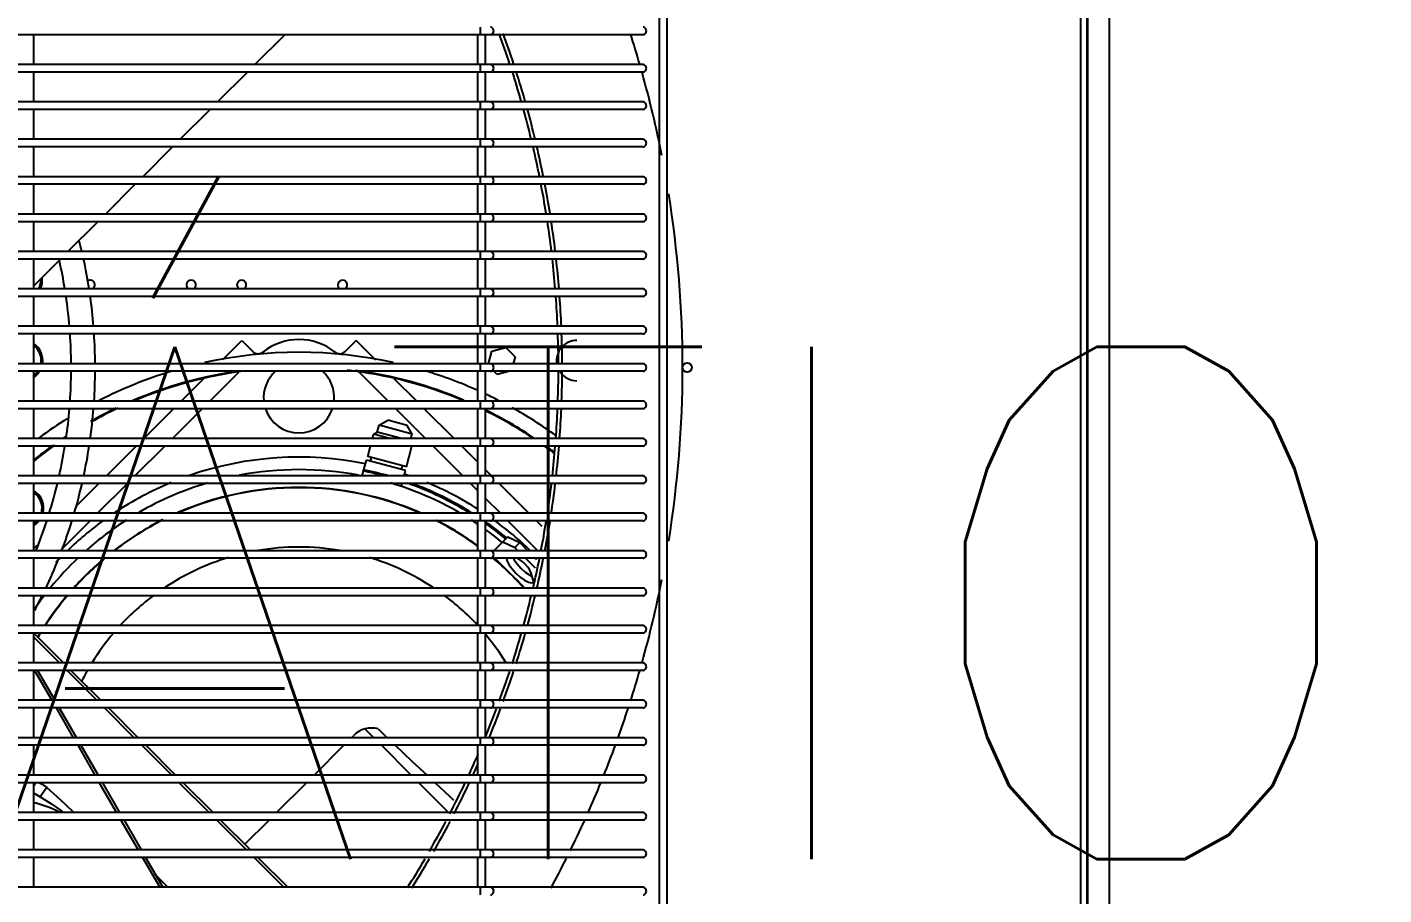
# Model space of a CAD drawing. Header units: metres. Extents: x -367 to 374, y -238 to 224.
# Drawn here: x 359.637 to 360.175, y 198.695 to 199.038 of the extents above; entities that cross this region are included whole.
import ezdxf
from ezdxf.enums import TextEntityAlignment as Align

# ---------------------------------------------------------------- set-up
doc = ezdxf.new("R2010")
doc.units = ezdxf.units.M
for name, color, linetype in [('ELE-ALIMENTADORES', 160, 'Continuous'), ('LA_BAU_BASES GERAIS_R00$0$ARQ-XREF-ATT', 8, 'Continuous'), ('LA_BAU_BASES GERAIS_R00$0$BASE', 253, 'Continuous'), ('LA_BAU_BASES GERAIS_R00$0$dutos', 31, 'Continuous')]:
    doc.layers.add(name, color=color, linetype=linetype)
doc.styles.add('LA_BAU_BASES GERAIS_R00$0$R60-125-RS', font='romans.shx', dxfattribs={"height": 0.19})
doc.styles.add('LA_BAU_BASES GERAIS_R00$0$R80-100-RS', font='romans.shx', dxfattribs={"height": 0.203})

# ---------------------------------------------------------------- blocks, each defined once
blk = doc.blocks.new('LA_BAU_BASES GERAIS_R00$0$A$C2E3D5B4E')
at = {"layer": 'LA_BAU_BASES GERAIS_R00$0$dutos', "color": 251}
for p, q in [((-6.695350000000076, 20.3490000000006), (-6.695350000000076, 21.4110000000006)), ((-6.692800000000034, 20.3515500000006), (-6.692800000000034, 21.4084500000006)), ((-6.684021825406603, 20.3515500000006), (-6.684021825406603, 21.4084500000006)), ((-6.862218694489911, 20.54945509769187), (-6.862218694489911, 21.35734371455515)), ((-6.859218694489869, 20.54945509769187), (-6.859218694489869, 21.35734371455515)), ((-6.692507106780795, 20.4591000000006), (-6.692507106780795, 21.13033000000096)), ((-6.868681703277502, 21.08546130551078), (-7.714615808807707, 21.08546130551078)), ((-7.110218694490641, 21.07364130551078), (-7.110218694490641, 21.08546130551078)), ((-7.022540524505075, 21.07364130551078), (-7.010720524505132, 21.08546130551078)), ((-6.934218694489914, 21.07364130551078), (-6.934218694489914, 21.08546130551078)), ((-6.93321869449062, 21.08546130551078), (-6.93321869449062, 21.08846130551078)), ((-6.931218694489871, 21.07364130551078), (-6.931218694489871, 21.08546130551078)), ((-6.868681703277502, 21.07364130551078), (-7.714615808807707, 21.07364130551078)), ((-6.93321869449062, 21.07064130551078), (-6.93321869449062, 21.07364130551078)), ((-6.868681703277502, 21.07064130551078), (-7.714615808807707, 21.07064130551078)), ((-7.110218694490641, 21.05882130551078), (-7.110218694490641, 21.07064130551078)), ((-7.037360524505175, 21.05882130551078), (-7.025540524505118, 21.07064130551078)), ((-6.934218694489914, 21.05882130551078), (-6.934218694489914, 21.07064130551078)), ((-6.931218694489871, 21.05882130551078), (-6.931218694489871, 21.07064130551078)), ((-6.868681703277502, 21.05882130551078), (-7.714615808807707, 21.05882130551078)), ((-6.93321869449062, 21.05582130551078), (-6.93321869449062, 21.05882130551078)), ((-6.868681703277502, 21.05582130551078), (-7.714615808807707, 21.05582130551078)), ((-7.110218694490641, 21.04400130551078), (-7.110218694490641, 21.05582130551078)), ((-7.052180524505161, 21.04400130551078), (-7.040360524505104, 21.05582130551078)), ((-6.934218694489914, 21.04400130551078), (-6.934218694489914, 21.05582130551078)), ((-6.931218694489871, 21.04400130551078), (-6.931218694489871, 21.05582130551078)), ((-6.868681703277502, 21.04400130551078), (-7.714615808807707, 21.04400130551078)), ((-6.868681703277502, 21.04100130551078), (-7.714615808807707, 21.04100130551078)), ((-7.110218694490641, 21.02918130551078), (-7.110218694490641, 21.04100130551078)), ((-7.067000524505147, 21.02918130551078), (-7.05518052450509, 21.04100130551078)), ((-6.934218694489914, 21.02918130551078), (-6.934218694489914, 21.04100130551078)), ((-6.93321869449062, 21.04100130551078), (-6.93321869449062, 21.04400130551078)), ((-6.931218694489871, 21.02918130551078), (-6.931218694489871, 21.04100130551078)), ((-6.868681703277502, 21.02918130551078), (-7.714615808807707, 21.02918130551078)), ((-6.868681703277502, 21.02618130551078), (-7.714615808807707, 21.02618130551078)), ((-7.110218694490641, 21.01436130551078), (-7.110218694490641, 21.02618130551078)), ((-7.081820524505133, 21.01436130551078), (-7.070000524505076, 21.02618130551078)), ((-6.934218694489914, 21.01436130551078), (-6.934218694489914, 21.02618130551078)), ((-6.93321869449062, 21.02618130551078), (-6.93321869449062, 21.02918130551078)), ((-6.931218694489871, 21.01436130551078), (-6.931218694489871, 21.02618130551078)), ((-6.868681703277502, 21.01436130551078), (-7.714615808807707, 21.01436130551078)), ((-6.93321869449062, 21.01136130551078), (-6.93321869449062, 21.01436130551078)), ((-6.868681703277502, 21.01136130551078), (-7.714615808807707, 21.01136130551078)), ((-7.110218694490641, 20.99954130551078), (-7.110218694490641, 21.01136130551078)), ((-7.096640524505119, 20.99954130551078), (-7.084820524505176, 21.01136130551078)), ((-6.934218694489914, 20.99954130551078), (-6.934218694489914, 21.01136130551078)), ((-6.931218694489871, 20.99954130551078), (-6.931218694489871, 21.01136130551078)), ((-6.868681703277502, 20.99954130551078), (-7.714615808807707, 20.99954130551078)), ((-6.93321869449062, 20.99654130551078), (-6.93321869449062, 20.99954130551078)), ((-6.868681703277502, 20.99654130551078), (-7.714615808807707, 20.99654130551078)), ((-7.110218694490641, 20.98472130551078), (-7.110218694490641, 20.99654130551078)), ((-7.110218694490641, 20.98596313552533), (-7.099640524505162, 20.99654130551078)), ((-6.934218694489914, 20.98472130551078), (-6.934218694489914, 20.99654130551078)), ((-6.931218694489871, 20.98472130551078), (-6.931218694489871, 20.99654130551078)), ((-6.868681703277502, 20.98472130551078), (-7.714615808807707, 20.98472130551078)), ((-6.93321869449062, 20.98172130551078), (-6.93321869449062, 20.98472130551078)), ((-6.868681703277502, 20.98172130551078), (-7.714615808807707, 20.98172130551078)), ((-7.110218694490641, 20.96990130551078), (-7.110218694490641, 20.98172130551078)), ((-6.934218694489914, 20.96990130551078), (-6.934218694489914, 20.98172130551078)), ((-6.931218694489871, 20.96990130551078), (-6.931218694489871, 20.98172130551078)), ((-6.868681703277502, 20.96990130551078), (-7.714615808807707, 20.96990130551078)), ((-6.868681703277502, 20.96690130551078), (-7.714615808807707, 20.96690130551078)), ((-7.110218694490641, 20.95508130551078), (-7.110218694490641, 20.96690130551078)), ((-6.934218694489914, 20.95508130551078), (-6.934218694489914, 20.96690130551078)), ((-6.93321869449062, 20.96690130551078), (-6.93321869449062, 20.96990130551078)), ((-6.931218694489871, 20.95508130551078), (-6.931218694489871, 20.96690130551078)), ((-7.035271475481522, 20.95675861980605), (-7.027741184629804, 20.96428891065769)), ((-7.027741184629804, 20.96428891065769), (-7.023375749999673, 20.95992347602751)), ((-6.986851785263639, 20.95992347602751), (-6.982486350633508, 20.96428891065769)), ((-6.974716568093186, 20.95651912811733), (-6.982486350633508, 20.96428891065769)), ((-6.928731171888785, 20.96003891688606), (-6.923154396529867, 20.96153320933914)), ((-6.923154396529867, 20.96153320933914), (-6.919455054028049, 20.95783386683733)), ((-6.868681703277502, 20.95508130551078), (-7.714615808807707, 20.95508130551078)), ((-6.987948039632442, 20.95843689115696), (-6.988581600580005, 20.9590704521046)), ((-6.93321869449062, 20.95208130551078), (-6.93321869449062, 20.95508130551078)), ((-6.930059559852793, 20.95508130551078), (-6.928731171888785, 20.96003891688606)), ((-6.919455054028049, 20.95783386683733), (-6.920193743378945, 20.95508130551078)), ((-6.868681703277502, 20.95208130551078), (-7.714615808807707, 20.95208130551078)), ((-7.110218694490641, 20.94026130551078), (-7.110218694490641, 20.95208130551078)), ((-7.040455081277173, 20.94026130551078), (-7.029007236366169, 20.95170915042169)), ((-6.969772453986252, 20.94026130551078), (-6.981464513180413, 20.95195336470496)), ((-6.934218694489914, 20.94026130551078), (-6.934218694489914, 20.95208130551078)), ((-6.931218694489871, 20.94026130551078), (-6.931218694489871, 20.95208130551078)), ((-6.926526121840084, 20.95076279902533), (-6.927844628325488, 20.95208130551078)), ((-6.921613001114906, 20.95208130551078), (-6.926526121840084, 20.95076279902533)), ((-7.051768789776816, 20.94026130551078), (-7.042839460054552, 20.94919063523297)), ((-6.95845874548661, 20.94026130551078), (-6.967334685096716, 20.94913724512097)), ((-6.868681703277502, 20.94026130551078), (-7.714615808807707, 20.94026130551078)), ((-6.93321869449062, 20.93726130551078), (-6.93321869449062, 20.94026130551078)), ((-6.868681703277502, 20.93726130551078), (-7.714615808807707, 20.93726130551078)), ((-7.110218694490641, 20.92544130551078), (-7.110218694490641, 20.93726130551078)), ((-7.066588789776802, 20.92544130551078), (-7.054768789776745, 20.93726130551078)), ((-7.055275081277159, 20.92544130551078), (-7.043455081277102, 20.93726130551078)), ((-6.954952453986266, 20.92544130551078), (-6.966772453986209, 20.93726130551078)), ((-6.943638745486624, 20.92544130551078), (-6.955458745486567, 20.93726130551078)), ((-6.934218694489914, 20.92544130551078), (-6.934218694489914, 20.93726130551078)), ((-6.931218694489871, 20.92544130551078), (-6.931218694489871, 20.93726130551078)), ((-6.974079123514571, 20.92800086774788), (-6.973354430189147, 20.9307054600606)), ((-6.973354430189147, 20.9307054600606), (-6.969925144548711, 20.93268535904897)), ((-6.960314431533448, 20.92721140295188), (-6.973354430189147, 20.9307054600606)), ((-6.962297898056363, 20.93064164451005), (-6.96992157701311, 20.93268440313005)), ((-6.960314431533448, 20.92721140295188), (-6.962294330520763, 20.93064068859223)), ((-6.868681703277502, 20.92544130551078), (-7.714615808807707, 20.92544130551078)), ((-6.975994346613447, 20.92544130551078), (-6.975533508049807, 20.92716117844532)), ((-6.975533508049807, 20.92716117844532), (-6.974079123514571, 20.92800086774788)), ((-6.969114854877489, 20.92544130551078), (-6.975533508049807, 20.92716117844532)), ((-6.964526707201912, 20.92544130551078), (-6.974079123514571, 20.92800086774788)), ((-6.960788727714203, 20.92544130551078), (-6.960314431533448, 20.92721140295188)), ((-6.93321869449062, 20.92244130551078), (-6.93321869449062, 20.92544130551078)), ((-6.868681703277502, 20.92244130551078), (-7.714615808807707, 20.92244130551078)), ((-7.110218694490641, 20.91062130551078), (-7.110218694490641, 20.92244130551078)), ((-7.081408789776788, 20.91062130551078), (-7.069588789776731, 20.92244130551078)), ((-7.070095081277145, 20.91062130551078), (-7.058275081277088, 20.92244130551078)), ((-6.97789199659826, 20.91835917935296), (-6.976798194190565, 20.92244130551078)), ((-6.962560565041827, 20.91425113464823), (-6.977889355662228, 20.91835847171624)), ((-6.976746817916364, 20.91649941537878), (-6.97635858934882, 20.91794830411914)), ((-6.962557924105909, 20.91425042701151), (-6.960363184826974, 20.92244130551078)), ((-6.940132453986166, 20.91062130551078), (-6.951952453986223, 20.92244130551078)), ((-6.934218694489914, 20.91602125451406), (-6.940638745486581, 20.92244130551078)), ((-6.934218694489914, 20.91062130551078), (-6.934218694489914, 20.92244130551078)), ((-6.931218694489871, 20.91062130551078), (-6.931218694489871, 20.92244130551078)), ((-6.980036431667713, 20.91059752017769), (-6.979521154195368, 20.91252056188205)), ((-6.979622655461185, 20.91306434852242), (-6.979721076743658, 20.91257413096751)), ((-6.979392006830949, 20.91300254640824), (-6.978340595529517, 20.91692646680351)), ((-6.9628884440408, 20.91278607529042), (-6.978337933798571, 20.91692575359551)), ((-6.964479559922893, 20.91321241350605), (-6.964091331355348, 20.91466130224642)), ((-6.963465639519995, 20.91062130551078), (-6.962885782309854, 20.91278536208242)), ((-6.928818745486637, 20.91062130551078), (-6.931218694489871, 20.91302125451406)), ((-6.868681703277502, 20.91062130551078), (-7.714615808807707, 20.91062130551078)), ((-6.868681703277502, 20.90762130551078), (-7.714615808807707, 20.90762130551078)), ((-7.110218694490641, 20.89580130551078), (-7.110218694490641, 20.90762130551078)), ((-7.09336380336515, 20.89866629192242), (-7.084408789776717, 20.90762130551078)), ((-7.084915081277131, 20.89580130551078), (-7.073095081277074, 20.90762130551078)), ((-6.964581618446914, 20.9064564154566), (-6.964269487097113, 20.90762130551078)), ((-6.934218694489914, 20.90470754601551), (-6.937132453986237, 20.90762130551078)), ((-6.934218694489914, 20.89580130551078), (-6.934218694489914, 20.90762130551078)), ((-6.93321869449062, 20.90762130551078), (-6.93321869449062, 20.91062130551078)), ((-6.931218694489871, 20.89580130551078), (-6.931218694489871, 20.90762130551078)), ((-6.913998745486538, 20.89580130551078), (-6.925818745486595, 20.90762130551078)), ((-6.92531245398618, 20.89580130551078), (-6.931218694489871, 20.90170754601551)), ((-6.868681703277502, 20.89580130551078), (-7.714615808807707, 20.89580130551078)), ((-6.93321869449062, 20.89280130551078), (-6.93321869449062, 20.89580130551078)), ((-6.868681703277502, 20.89280130551078), (-7.714615808807707, 20.89280130551078)), ((-7.110218694490641, 20.88098130551078), (-7.110218694490641, 20.89280130551078)), ((-7.099501905020361, 20.88121448176751), (-7.087915081277174, 20.89280130551078)), ((-6.934218694489914, 20.88098130551078), (-6.934218694489914, 20.89280130551078)), ((-6.931218694489871, 20.88098130551078), (-6.931218694489871, 20.89280130551078)), ((-6.91043375218544, 20.88092260371005), (-6.922312453986251, 20.89280130551078)), ((-6.908815553037471, 20.8906181130606), (-6.910998745486609, 20.89280130551078)), ((-6.922375570345821, 20.88651386861515), (-6.927908133449137, 20.88098130551078)), ((-6.922375570345821, 20.88651386861515), (-6.917630812626271, 20.8841875585217)), ((-6.868681703277502, 20.88098130551078), (-7.714615808807707, 20.88098130551078)), ((-7.110218694490641, 20.88181140079696), (-7.10886854653495, 20.8831615487526)), ((-6.93321869449062, 20.87798130551078), (-6.93321869449062, 20.88098130551078)), ((-6.924368959418985, 20.88452047954205), (-6.919624201699321, 20.8821941694486)), ((-6.917630812626271, 20.8841875585217), (-6.919624201699321, 20.8821941694486)), ((-6.919624201699321, 20.8821941694486), (-6.91841133776154, 20.88098130551078)), ((-6.917630812626271, 20.8841875585217), (-6.914424559615327, 20.88098130551078)), ((-6.868681703277502, 20.87798130551078), (-7.714615808807707, 20.87798130551078)), ((-7.110218694490641, 20.86616130551078), (-7.110218694490641, 20.87798130551078)), ((-6.934218694489914, 20.86616130551078), (-6.934218694489914, 20.87798130551078)), ((-6.931218694489871, 20.86616130551078), (-6.931218694489871, 20.87798130551078)), ((-6.927503575893525, 20.87798130551078), (-6.915683575893468, 20.86616130551078)), ((-6.920165795274215, 20.87798130551078), (-6.919932438111005, 20.87750705247878)), ((-6.915411337761498, 20.87798130551078), (-6.911566389727341, 20.8741363574766)), ((-6.911424559615284, 20.87798130551078), (-6.910996161053163, 20.8775529069486)), ((-6.913704716951656, 20.87127933131951), (-6.912704201591623, 20.87078795268605)), ((-6.91204065951456, 20.86856450819842), (-6.913105253084382, 20.87213182485115)), ((-6.868681703277502, 20.86616130551078), (-7.714615808807707, 20.86616130551078)), ((-6.93321869449062, 20.86316130551078), (-6.93321869449062, 20.86616130551078)), ((-6.912860727596353, 20.86826356415515), (-6.91204065951456, 20.86856450819842)), ((-6.868681703277502, 20.86316130551078), (-7.714615808807707, 20.86316130551078)), ((-7.110218694490641, 20.85134130551078), (-7.110218694490641, 20.86316130551078)), ((-6.934218694489914, 20.85134130551078), (-6.934218694489914, 20.86316130551078)), ((-6.931218694489871, 20.85134130551078), (-6.931218694489871, 20.86316130551078)), ((-6.868681703277502, 20.85134130551078), (-7.714615808807707, 20.85134130551078)), ((-6.868681703277502, 20.84834130551078), (-7.714615808807707, 20.84834130551078)), ((-7.110218694490641, 20.83652130551078), (-7.110218694490641, 20.84834130551078)), ((-7.110218694490641, 20.84828686825914), (-7.09845313174219, 20.83652130551078)), ((-6.934218694489914, 20.83652130551078), (-6.934218694489914, 20.84834130551078)), ((-6.93321869449062, 20.84834130551078), (-6.93321869449062, 20.85134130551078)), ((-6.931218694489871, 20.83652130551078), (-6.931218694489871, 20.84834130551078)), ((-7.110218694490641, 20.84673686825951), (-7.100003131741914, 20.83652130551078)), ((-6.868681703277502, 20.83652130551078), (-7.714615808807707, 20.83652130551078)), ((-6.868681703277502, 20.83352130551078), (-7.714615808807707, 20.83352130551078)), ((-7.110218694490641, 20.82170130551078), (-7.110218694490641, 20.83352130551078)), ((-7.109907684461177, 20.83352130551078), (-7.103083404280028, 20.82170130551078)), ((-7.108659956326619, 20.83352130551078), (-7.10183567614547, 20.82170130551078)), ((-7.097003131741872, 20.83352130551078), (-7.085183131741815, 20.82170130551078)), ((-7.095453131742261, 20.83352130551078), (-7.083633131742204, 20.82170130551078)), ((-6.934218694489914, 20.82170130551078), (-6.934218694489914, 20.83352130551078)), ((-6.93321869449062, 20.83352130551078), (-6.93321869449062, 20.83652130551078)), ((-6.931218694489871, 20.82170130551078), (-6.931218694489871, 20.83352130551078)), ((-6.868681703277502, 20.82170130551078), (-7.714615808807707, 20.82170130551078)), ((-6.93321869449062, 20.81870130551078), (-6.93321869449062, 20.82170130551078)), ((-6.868681703277502, 20.81870130551078), (-7.714615808807707, 20.81870130551078)), ((-7.110218694490641, 20.80688130551078), (-7.110218694490641, 20.81870130551078)), ((-7.101351353471728, 20.81870130551078), (-7.094527073290578, 20.80688130551078)), ((-7.100103625337169, 20.81870130551078), (-7.09327934515602, 20.80688130551078)), ((-7.082183131741886, 20.81870130551078), (-7.070363131741829, 20.80688130551078)), ((-7.080633131742275, 20.81870130551078), (-7.068813131742218, 20.80688130551078)), ((-6.934218694489914, 20.80688130551078), (-6.934218694489914, 20.81870130551078)), ((-6.931218694489871, 20.80688130551078), (-6.931218694489871, 20.81870130551078)), ((-6.975480357845186, 20.80688130551078), (-6.978958067428039, 20.8103590150926)), ((-6.973713610029449, 20.81034051644242), (-6.970122665912413, 20.80688130551078)), ((-6.868681703277502, 20.80688130551078), (-7.714615808807707, 20.80688130551078)), ((-6.984330463919719, 20.80688130551078), (-6.983440944788413, 20.80777082464206)), ((-6.93321869449062, 20.80388130551078), (-6.93321869449062, 20.80688130551078)), ((-6.868681703277502, 20.80388130551078), (-7.714615808807707, 20.80388130551078)), ((-7.110218694490641, 20.79206130551078), (-7.110218694490641, 20.80388130551078)), ((-7.092795022482278, 20.80388130551078), (-7.085970742301129, 20.79206130551078)), ((-7.09154729434772, 20.80388130551078), (-7.08472301416657, 20.79206130551078)), ((-7.067363131741899, 20.80388130551078), (-7.055543131741842, 20.79206130551078)), ((-7.065813131742175, 20.80388130551078), (-7.053993131742232, 20.79206130551078)), ((-6.999150463919705, 20.79206130551078), (-6.987330463919648, 20.80388130551078)), ((-6.960660357845086, 20.79206130551078), (-6.972480357845143, 20.80388130551078)), ((-6.934218694489914, 20.79206130551078), (-6.934218694489914, 20.80388130551078)), ((-6.931218694489871, 20.79206130551078), (-6.931218694489871, 20.80388130551078)), ((-6.868681703277502, 20.79206130551078), (-7.714615808807707, 20.79206130551078)), ((-6.868681703277502, 20.78906130551078), (-7.714615808807707, 20.78906130551078)), ((-7.110218694490641, 20.77724130551078), (-7.110218694490641, 20.78906130551078)), ((-7.109510254253109, 20.78906130551078), (-7.110218694490641, 20.78790152684788)), ((-7.084238691492715, 20.78906130551078), (-7.077414411311679, 20.77724130551078)), ((-7.08299096335827, 20.78906130551078), (-7.076166683177121, 20.77724130551078)), ((-7.052543131741913, 20.78906130551078), (-7.040723131741856, 20.77724130551078)), ((-7.050993131742189, 20.78906130551078), (-7.039173131742245, 20.77724130551078)), ((-7.013970463919691, 20.77724130551078), (-7.002150463919634, 20.78906130551078)), ((-6.946246005266971, 20.7776469529326), (-6.957660357845157, 20.78906130551078)), ((-6.934218694489914, 20.77724130551078), (-6.934218694489914, 20.78906130551078)), ((-6.93321869449062, 20.78906130551078), (-6.93321869449062, 20.79206130551078)), ((-6.931218694489871, 20.77724130551078), (-6.931218694489871, 20.78906130551078)), ((-7.105076365274954, 20.78714453904387), (-7.107660137837115, 20.78349675187479)), ((-6.868681703277502, 20.77724130551078), (-7.714615808807707, 20.77724130551078)), ((-6.868681703277502, 20.77424130551078), (-7.714615808807707, 20.77424130551078)), ((-7.110218694490641, 20.76242130551078), (-7.110218694490641, 20.77424130551078)), ((-7.075682360504402, 20.77424130551078), (-7.068858080322229, 20.76242130551078)), ((-7.074434632369844, 20.77424130551078), (-7.067610352187671, 20.76242130551078)), ((-7.037723131741814, 20.77424130551078), (-7.02590313174187, 20.76242130551078)), ((-7.036173131742203, 20.77424130551078), (-7.024353131742259, 20.76242130551078)), ((-7.026571797830911, 20.76463997159951), (-7.01697046391962, 20.77424130551078)), ((-6.934218694489914, 20.76242130551078), (-6.934218694489914, 20.77424130551078)), ((-6.93321869449062, 20.77424130551078), (-6.93321869449062, 20.77724130551078)), ((-6.931218694489871, 20.76242130551078), (-6.931218694489871, 20.77424130551078)), ((-6.868681703277502, 20.76242130551078), (-7.714615808807707, 20.76242130551078)), ((-6.93321869449062, 20.75942130551078), (-6.93321869449062, 20.76242130551078)), ((-6.868681703277502, 20.75942130551078), (-7.714615808807707, 20.75942130551078)), ((-7.110218694490641, 20.74760130551078), (-7.110218694490641, 20.75942130551078)), ((-7.067126029514952, 20.75942130551078), (-7.06030174933278, 20.74760130551078)), ((-7.065878301380394, 20.75942130551078), (-7.059054021198222, 20.74760130551078)), ((-7.022903131741828, 20.75942130551078), (-7.011083131741884, 20.74760130551078)), ((-7.021353131742217, 20.75942130551078), (-7.009533131742273, 20.74760130551078)), ((-6.934218694489914, 20.74760130551078), (-6.934218694489914, 20.75942130551078)), ((-6.931218694489871, 20.74760130551078), (-6.931218694489871, 20.75942130551078)), ((-7.061746306264013, 20.7522644800326), (-7.057083131742274, 20.74760130551078)), ((-6.868681703277502, 20.74760130551078), (-7.714615808807707, 20.74760130551078)), ((-6.93321869449062, 20.74460130551078), (-6.93321869449062, 20.74760130551078))]:
    blk.add_line(p, q, dxfattribs=at)
for points in [[(-6.927970976246911, 21.08696130551078), (-6.928221532498583, 21.08784298338933), (-6.928877497278222, 21.08838789028533), (-6.92928290580835, 21.08846130551078)], [(-6.92928290580835, 21.08546130551078), (-6.928877497278222, 21.08553472073623), (-6.928221532498583, 21.08607962763224), (-6.927970976246911, 21.08696130551078)], [(-6.867369773717087, 21.08696130551078), (-6.867620329967622, 21.08784298338933), (-6.868276294747261, 21.08838789028533), (-6.868681703277502, 21.08845600364678)], [(-6.868681703277502, 21.08546660737478), (-6.868276294747261, 21.08553472073623), (-6.867620329967622, 21.08607962763224), (-6.867369773717087, 21.08696130551078)], [(-6.927970976246911, 21.07214130551078), (-6.928221532498583, 21.07302298338933), (-6.928877497278222, 21.07356789028533), (-6.92928290580835, 21.07364130551078)], [(-6.867369773717087, 21.07214130551078), (-6.867620329967622, 21.07302298338933), (-6.868276294747261, 21.07356789028533), (-6.868681703277502, 21.07363600364678)], [(-6.92928290580835, 21.07064130551078), (-6.928877497278222, 21.07071472073623), (-6.928221532498583, 21.07125962763224), (-6.927970976246911, 21.07214130551078)], [(-6.868681703277502, 21.07064660737478), (-6.868276294747261, 21.07071472073623), (-6.867620329967622, 21.07125962763224), (-6.867369773717087, 21.07214130551078)], [(-6.927970976246911, 21.05732130551078), (-6.928221532498583, 21.05820298338933), (-6.928877497278222, 21.05874789028532), (-6.92928290580835, 21.05882130551078)], [(-6.92928290580835, 21.05582130551078), (-6.928877497278222, 21.05589472073624), (-6.928221532498583, 21.05643962763224), (-6.927970976246911, 21.05732130551078)], [(-6.867369773717087, 21.05732130551078), (-6.867620329967622, 21.05820298338933), (-6.868276294747261, 21.05874789028532), (-6.868681703277502, 21.05881600364678)], [(-6.868681703277502, 21.05582660737478), (-6.868276294747261, 21.05589472073624), (-6.867620329967622, 21.05643962763224), (-6.867369773717087, 21.05732130551078)], [(-6.927970976246911, 21.04250130551078), (-6.928221532498583, 21.04338298338933), (-6.928877497278222, 21.04392789028532), (-6.92928290580835, 21.04400130551078)], [(-6.92928290580835, 21.04100130551078), (-6.928877497278222, 21.04107472073624), (-6.928221532498583, 21.04161962763224), (-6.927970976246911, 21.04250130551078)], [(-6.867369773717087, 21.04250130551078), (-6.867620329967622, 21.04338298338933), (-6.868276294747261, 21.04392789028532), (-6.868681703277502, 21.04399600364678)], [(-6.868681703277502, 21.04100660737478), (-6.868276294747261, 21.04107472073624), (-6.867620329967622, 21.04161962763224), (-6.867369773717087, 21.04250130551078)], [(-6.927970976246911, 21.02768130551078), (-6.928221532498583, 21.02856298338933), (-6.928877497278222, 21.02910789028532), (-6.92928290580835, 21.02918130551078)], [(-6.92928290580835, 21.02618130551078), (-6.928877497278222, 21.02625472073624), (-6.928221532498583, 21.02679962763224), (-6.927970976246911, 21.02768130551078)], [(-6.867369773717087, 21.02768130551078), (-6.867620329967622, 21.02856298338933), (-6.868276294747261, 21.02910789028532), (-6.868681703277502, 21.02917600364678)], [(-6.868681703277502, 21.02618660737478), (-6.868276294747261, 21.02625472073624), (-6.867620329967622, 21.02679962763224), (-6.867369773717087, 21.02768130551078)], [(-6.927970976246911, 21.01286130551078), (-6.928221532498583, 21.01374298338933), (-6.928877497278222, 21.01428789028532), (-6.92928290580835, 21.01436130551078)], [(-6.867369773717087, 21.01286130551078), (-6.867620329967622, 21.01374298338933), (-6.868276294747261, 21.01428789028532), (-6.868681703277502, 21.01435600364678)], [(-6.92928290580835, 21.01136130551078), (-6.928877497278222, 21.01143472073624), (-6.928221532498583, 21.01197962763224), (-6.927970976246911, 21.01286130551078)], [(-6.868681703277502, 21.01136660737478), (-6.868276294747261, 21.01143472073624), (-6.867620329967622, 21.01197962763224), (-6.867369773717087, 21.01286130551078)], [(-6.927970976246911, 20.99804130551078), (-6.928221532498583, 20.99892298338933), (-6.928877497278222, 20.99946789028532), (-6.92928290580835, 20.99954130551078)], [(-6.92928290580835, 20.99654130551078), (-6.928877497278222, 20.99661472073624), (-6.928221532498583, 20.99715962763224), (-6.927970976246911, 20.99804130551078)], [(-6.867369773717087, 20.99804130551078), (-6.867620329967622, 20.99892298338933), (-6.868276294747261, 20.99946789028532), (-6.868681703277502, 20.99953600364678)], [(-6.868681703277502, 20.99654660737478), (-6.868276294747261, 20.99661472073624), (-6.867620329967622, 20.99715962763224), (-6.867369773717087, 20.99804130551078)], [(-6.927970976246911, 20.98322130551078), (-6.928221532498583, 20.98410298338933), (-6.928877497278222, 20.98464789028532), (-6.92928290580835, 20.98472130551078)], [(-6.92928290580835, 20.98172130551078), (-6.928877497278222, 20.98179472073624), (-6.928221532498583, 20.98233962763224), (-6.927970976246911, 20.98322130551078)], [(-6.867369773717087, 20.98322130551078), (-6.867620329967622, 20.98410298338933), (-6.868276294747261, 20.98464789028532), (-6.868681703277502, 20.98471600364678)], [(-6.868681703277502, 20.98172660737478), (-6.868276294747261, 20.98179472073624), (-6.867620329967622, 20.98233962763224), (-6.867369773717087, 20.98322130551078)], [(-6.927970976246911, 20.96840130551078), (-6.928221532498583, 20.96928298338933), (-6.928877497278222, 20.96982789028532), (-6.92928290580835, 20.96990130551078)], [(-6.92928290580835, 20.96690130551078), (-6.928877497278222, 20.96697472073624), (-6.928221532498583, 20.96751962763224), (-6.927970976246911, 20.96840130551078)], [(-6.867369773717087, 20.96840130551078), (-6.867620329967622, 20.96928298338933), (-6.868276294747261, 20.96982789028532), (-6.868681703277502, 20.96989600364678)], [(-6.868681703277502, 20.96690660737478), (-6.868276294747261, 20.96697472073624), (-6.867620329967622, 20.96751962763224), (-6.867369773717087, 20.96840130551078)], [(-6.927970976246911, 20.95358130551078), (-6.928221532498583, 20.95446298338933), (-6.928877497278222, 20.95500789028533), (-6.92928290580835, 20.95508130551078)], [(-6.867369773717087, 20.95358130551078), (-6.867620329967622, 20.95446298338933), (-6.868276294747261, 20.95500789028533), (-6.868681703277502, 20.95507600364678)], [(-6.92928290580835, 20.95208130551078), (-6.928877497278222, 20.95215472073624), (-6.928221532498583, 20.95269962763224), (-6.927970976246911, 20.95358130551078)], [(-6.868681703277502, 20.95208660737478), (-6.868276294747261, 20.95215472073624), (-6.867620329967622, 20.95269962763224), (-6.867369773717087, 20.95358130551078)], [(-6.927970976246911, 20.93876130551078), (-6.928221532498583, 20.93964298338933), (-6.928877497278222, 20.94018789028533), (-6.92928290580835, 20.94026130551078)], [(-6.867369773717087, 20.93876130551078), (-6.867620329967622, 20.93964298338933), (-6.868276294747261, 20.94018789028533), (-6.868681703277502, 20.94025600364678)], [(-6.92928290580835, 20.93726130551078), (-6.928877497278222, 20.93733472073624), (-6.928221532498583, 20.93787962763223), (-6.927970976246911, 20.93876130551078)], [(-6.868681703277502, 20.93726660737478), (-6.868276294747261, 20.93733472073624), (-6.867620329967622, 20.93787962763223), (-6.867369773717087, 20.93876130551078)], [(-6.927970976246911, 20.92394130551078), (-6.928221532498583, 20.92482298338933), (-6.928877497278222, 20.92536789028533), (-6.92928290580835, 20.92544130551078)], [(-6.92928290580835, 20.92244130551078), (-6.928877497278222, 20.92251472073624), (-6.928221532498583, 20.92305962763223), (-6.927970976246911, 20.92394130551078)], [(-6.867369773717087, 20.92394130551078), (-6.867620329967622, 20.92482298338933), (-6.868276294747261, 20.92536789028533), (-6.868681703277502, 20.92543600364678)], [(-6.868681703277502, 20.92244660737478), (-6.868276294747261, 20.92251472073624), (-6.867620329967622, 20.92305962763223), (-6.867369773717087, 20.92394130551078)], [(-6.927970976246911, 20.90912130551078), (-6.928221532498583, 20.91000298338933), (-6.928877497278222, 20.91054789028533), (-6.92928290580835, 20.91062130551078)], [(-6.92928290580835, 20.90762130551078), (-6.928877497278222, 20.90769472073624), (-6.928221532498583, 20.90823962763223), (-6.927970976246911, 20.90912130551078)], [(-6.867369773717087, 20.90912130551078), (-6.867620329967622, 20.91000298338933), (-6.868276294747261, 20.91054789028533), (-6.868681703277502, 20.91061600364678)], [(-6.868681703277502, 20.90762660737478), (-6.868276294747261, 20.90769472073624), (-6.867620329967622, 20.90823962763223), (-6.867369773717087, 20.90912130551078)], [(-6.927970976246911, 20.89430130551078), (-6.928221532498583, 20.89518298338933), (-6.928877497278222, 20.89572789028533), (-6.92928290580835, 20.89580130551078)], [(-6.867369773717087, 20.89430130551078), (-6.867620329967622, 20.89518298338933), (-6.868276294747261, 20.89572789028533), (-6.868681703277502, 20.89579600364679)], [(-6.92928290580835, 20.89280130551078), (-6.928877497278222, 20.89287472073624), (-6.928221532498583, 20.89341962763223), (-6.927970976246911, 20.89430130551078)], [(-6.868681703277502, 20.89280660737478), (-6.868276294747261, 20.89287472073624), (-6.867620329967622, 20.89341962763223), (-6.867369773717087, 20.89430130551078)], [(-6.927970976246911, 20.87948130551079), (-6.928221532498583, 20.88036298338933), (-6.928877497278222, 20.88090789028533), (-6.92928290580835, 20.88098130551078)], [(-6.867369773717087, 20.87948130551079), (-6.867620329967622, 20.88036298338933), (-6.868276294747261, 20.88090789028533), (-6.868681703277502, 20.88097600364679)], [(-6.92928290580835, 20.87798130551078), (-6.928877497278222, 20.87805472073624), (-6.928221532498583, 20.87859962763223), (-6.927970976246911, 20.87948130551079)], [(-6.922875475410251, 20.87798130551078), (-6.922700566781145, 20.87709212369187), (-6.921928586328818, 20.87551758716787), (-6.920707830745869, 20.87378155886787), (-6.919157796093486, 20.87205397333697), (-6.917430210562543, 20.8705039386846), (-6.915694182262541, 20.86928318310169), (-6.914119645738538, 20.86851120264932), (-6.912860727596353, 20.86826356415515)], [(-6.919932438111005, 20.87750705247878), (-6.918714441672819, 20.87577494794096), (-6.917164407020437, 20.87404736241005), (-6.915436821489493, 20.87249732775769), (-6.913704716951656, 20.87127933131951)], [(-6.913105253084382, 20.87213182485115), (-6.913594037556777, 20.87322126924824), (-6.914433529692815, 20.87445021924714), (-6.915530124654197, 20.87568164477624), (-6.91676155018331, 20.87677823973769), (-6.917990500182214, 20.87761773187369), (-6.918800864021136, 20.87798130551078)], [(-6.868681703277502, 20.87798660737478), (-6.868276294747261, 20.87805472073624), (-6.867620329967622, 20.87859962763223), (-6.867369773717087, 20.87948130551079)], [(-6.927970976246911, 20.86466130551079), (-6.928221532498583, 20.86554298338933), (-6.928877497278222, 20.86608789028533), (-6.92928290580835, 20.86616130551078)], [(-6.92928290580835, 20.86316130551078), (-6.928877497278222, 20.86323472073624), (-6.928221532498583, 20.86377962763223), (-6.927970976246911, 20.86466130551079)], [(-6.867369773717087, 20.86466130551079), (-6.867620329967622, 20.86554298338933), (-6.868276294747261, 20.86608789028533), (-6.868681703277502, 20.86615600364679)], [(-6.868681703277502, 20.86316660737479), (-6.868276294747261, 20.86323472073624), (-6.867620329967622, 20.86377962763223), (-6.867369773717087, 20.86466130551079)], [(-6.927970976246911, 20.84984130551079), (-6.928221532498583, 20.85072298338932), (-6.928877497278222, 20.85126789028533), (-6.92928290580835, 20.85134130551078)], [(-6.92928290580835, 20.84834130551078), (-6.928877497278222, 20.84841472073624), (-6.928221532498583, 20.84895962763223), (-6.927970976246911, 20.84984130551079)], [(-6.867369773717087, 20.84984130551079), (-6.867620329967622, 20.85072298338932), (-6.868276294747261, 20.85126789028533), (-6.868681703277502, 20.85133600364679)], [(-6.868681703277502, 20.84834660737479), (-6.868276294747261, 20.84841472073624), (-6.867620329967622, 20.84895962763223), (-6.867369773717087, 20.84984130551079)], [(-6.927970976246911, 20.83502130551079), (-6.928221532498583, 20.83590298338932), (-6.928877497278222, 20.83644789028533), (-6.92928290580835, 20.83652130551078)], [(-6.92928290580835, 20.83352130551078), (-6.928877497278222, 20.83359472073624), (-6.928221532498583, 20.83413962763223), (-6.927970976246911, 20.83502130551079)], [(-6.867369773717087, 20.83502130551079), (-6.867620329967622, 20.83590298338932), (-6.868276294747261, 20.83644789028533), (-6.868681703277502, 20.83651600364679)], [(-6.868681703277502, 20.83352660737479), (-6.868276294747261, 20.83359472073624), (-6.867620329967622, 20.83413962763223), (-6.867369773717087, 20.83502130551079)], [(-6.927970976246911, 20.82020130551079), (-6.928221532498583, 20.82108298338932), (-6.928877497278222, 20.82162789028533), (-6.92928290580835, 20.82170130551078)], [(-6.867369773717087, 20.82020130551079), (-6.867620329967622, 20.82108298338932), (-6.868276294747261, 20.82162789028533), (-6.868681703277502, 20.82169600364679)], [(-6.92928290580835, 20.81870130551078), (-6.928877497278222, 20.81877472073624), (-6.928221532498583, 20.81931962763223), (-6.927970976246911, 20.82020130551079)], [(-6.868681703277502, 20.81870660737479), (-6.868276294747261, 20.81877472073624), (-6.867620329967622, 20.81931962763223), (-6.867369773717087, 20.82020130551079)], [(-6.927970976246911, 20.80538130551079), (-6.928221532498583, 20.80626298338932), (-6.928877497278222, 20.80680789028533), (-6.92928290580835, 20.80688130551078)], [(-6.92928290580835, 20.80388130551078), (-6.928877497278222, 20.80395472073624), (-6.928221532498583, 20.80449962763224), (-6.927970976246911, 20.80538130551079)], [(-6.867369773717087, 20.80538130551079), (-6.867620329967622, 20.80626298338932), (-6.868276294747261, 20.80680789028533), (-6.868681703277502, 20.80687600364679)], [(-6.868681703277502, 20.80388660737479), (-6.868276294747261, 20.80395472073624), (-6.867620329967622, 20.80449962763224), (-6.867369773717087, 20.80538130551079)], [(-6.967006647768812, 20.80388130551078), (-6.960353007601839, 20.79762822968569), (-6.954375627881177, 20.79206130551078)], [(-7.107944373748069, 20.78906130551078), (-7.107135823570616, 20.78854921129587), (-7.105076365276091, 20.78714453904497)], [(-6.951173783528361, 20.78906130551078), (-6.945419615914602, 20.78365195565733), (-6.943831963351272, 20.78210778015878)], [(-6.927970976246911, 20.79056130551078), (-6.928221532498583, 20.79144298338932), (-6.928877497278222, 20.79198789028533), (-6.92928290580835, 20.79206130551078)], [(-6.92928290580835, 20.78906130551078), (-6.928877497278222, 20.78913472073624), (-6.928221532498583, 20.78967962763224), (-6.927970976246911, 20.79056130551078)], [(-6.867369773717087, 20.79056130551078), (-6.867620329967622, 20.79144298338932), (-6.868276294747261, 20.79198789028533), (-6.868681703277502, 20.79205600364678)], [(-6.868681703277502, 20.78906660737479), (-6.868276294747261, 20.78913472073624), (-6.867620329967622, 20.78967962763224), (-6.867369773717087, 20.79056130551078)], [(-7.110218694490641, 20.78489961438278), (-7.109704999660039, 20.78463502579805), (-7.107660139165887, 20.78349674999951)], [(-7.107660137837115, 20.78349675187479), (-7.103378566880451, 20.78083098033551), (-7.099641421795354, 20.77815042499587), (-7.098522652320753, 20.77724130551078)], [(-7.105076365276091, 20.78714453904497), (-7.101105386681184, 20.78364863557587), (-7.097605594127685, 20.7803826422886), (-7.094511564398999, 20.77734855165551)], [(-7.09963839653858, 20.77724130551078), (-7.101110831086544, 20.7779549286006), (-7.103687684050556, 20.77903607923042), (-7.106417208088033, 20.7800156457606), (-7.109302629053104, 20.78088843849333), (-7.110218694490641, 20.78111717130606)], [(-6.927970976246911, 20.77574130551078), (-6.928221532498583, 20.77662298338932), (-6.928877497278222, 20.77716789028533), (-6.92928290580835, 20.77724130551078)], [(-6.92928290580835, 20.77424130551078), (-6.928877497278222, 20.77431472073624), (-6.928221532498583, 20.77485962763224), (-6.927970976246911, 20.77574130551078)], [(-6.867369773717087, 20.77574130551078), (-6.867620329967622, 20.77662298338932), (-6.868276294747261, 20.77716789028533), (-6.868681703277502, 20.77723600364678)], [(-6.868681703277502, 20.77424660737478), (-6.868276294747261, 20.77431472073624), (-6.867620329967622, 20.77485962763224), (-6.867369773717087, 20.77574130551078)], [(-6.927970976246911, 20.76092130551078), (-6.928221532498583, 20.76180298338932), (-6.928877497278222, 20.76234789028533), (-6.92928290580835, 20.76242130551078)], [(-6.867369773717087, 20.76092130551078), (-6.867620329967622, 20.76180298338932), (-6.868276294747261, 20.76234789028533), (-6.868681703277502, 20.76241600364678)], [(-6.92928290580835, 20.75942130551078), (-6.928877497278222, 20.75949472073624), (-6.928221532498583, 20.76003962763224), (-6.927970976246911, 20.76092130551078)], [(-6.868681703277502, 20.75942660737478), (-6.868276294747261, 20.75949472073624), (-6.867620329967622, 20.76003962763224), (-6.867369773717087, 20.76092130551078)], [(-6.927970976246911, 20.74610130551078), (-6.928221532498583, 20.74698298338933), (-6.928877497278222, 20.74752789028533), (-6.92928290580835, 20.74760130551078)], [(-6.92928290580835, 20.74460130551078), (-6.928877497278222, 20.74467472073623), (-6.928221532498583, 20.74521962763224), (-6.927970976246911, 20.74610130551078)], [(-6.867369773717087, 20.74610130551078), (-6.867620329967622, 20.74698298338933), (-6.868276294747261, 20.74752789028533), (-6.868681703277502, 20.74759600364678)], [(-6.868681703277502, 20.74460660737478), (-6.868276294747261, 20.74467472073623), (-6.867620329967622, 20.74521962763224), (-6.867369773717087, 20.74610130551078)]]:
    blk.add_lwpolyline(points, dxfattribs=at)
blk.add_circle((-6.851300000000379, 20.9535810000006), 0.001849999999636363, dxfattribs=at)
for centre, radius, start, end in [((-7.287299999999732, 20.9535810000006), 0.3850000000003635, 18.23457355314033, 20.09627496914633), ((-7.287299999999732, 20.9535810000006), 0.3864947102519999, 18.16144488738945, 20.01593878224404), ((-7.287299999999732, 20.9535810000006), 0.4341807889319999, 16.06974373393887, 17.71862154948815), ((-7.287299999999732, 20.9535810000006), 0.3850000000003635, 15.90042995003532, 17.7620811621628), ((-7.287299999999732, 20.9535810000006), 0.3864947102519999, 15.83632452483067, 17.69078013980244), ((-7.287299999999732, 20.9535810000006), 0.4341807889319999, 11.14769138566025, 15.6172380332595), ((-7.287299999999732, 20.9535810000006), 0.3850000000003635, 13.59254110188512, 15.42790260985105), ((-7.287299999999732, 20.9535810000006), 0.3864947102519999, 13.53972582836654, 15.36562234943825), ((-7.287299999999732, 20.9535810000006), 0.3850000000003635, 11.35427839486891, 13.13943824486378), ((-7.287299999999732, 20.9535810000006), 0.3864947102519999, 11.31012217985374, 13.08837645647027), ((-7.287299999999732, 20.9535810000006), 0.3850000000003635, 9.115997259328063, 10.90119638699512), ((-7.287299999999732, 20.9535810000006), 0.3864947102519999, 9.080494284217055, 10.85879219536514), ((-7.287299999999732, 20.9535810000006), 0.4341807889319999, 0.04426166621262406, 9.11875184213921), ((-7.287299999999732, 20.9535810000006), 0.3850000000003635, 6.877393199784525, 8.662874463800332), ((-7.287299999999732, 20.9535810000006), 0.3864947102519999, 6.85054116541764, 8.629122762244114), ((-7.290611607959704, 20.95347171897988), 0.2047499999999999, 13.0288772593305, 14.23478238503421), ((-7.290611607959704, 20.95347171897988), 0.1952500000003635, 9.224769564813643, 12.53056244829677), ((-7.290611607959704, 20.95347171897988), 0.2047499999999999, 8.789865735494613, 12.17077776069566), ((-7.287299999999732, 20.9535810000006), 0.3850000000003635, 4.639641743979154, 6.424167976367597), ((-7.287299999999732, 20.9535810000006), 0.3864947102519999, 4.621706511954401, 6.399067179671036), ((-7.114840264940426, 20.98804856544824), 0.007399999975636362, 333.2221932545214, 5.025516388053455), ((-7.114840264940426, 20.98804856544824), 0.00799999999963636, 335.4110466277089, 8.622625966106398), ((-7.087840264940382, 20.9863485654486), 0.001849999999636363, 297.6427374273518, 133.273927021096), ((-7.047840264940078, 20.9863485654486), 0.001849999999636363, 297.6427374273518, 242.3572625726482), ((-7.027840264940437, 20.9863485654486), 0.001849999999636363, 297.6427374273518, 242.3572625726482), ((-6.987840264940019, 20.9863485654486), 0.001849999999636363, 297.6427374273518, 242.3572625726482), ((-7.114840264940426, 20.98804856544824), 0.00799999999963636, 305.3842004061805, 307.5461499097059), ((-7.290611607959704, 20.95347171897988), 0.1952500000003635, 4.836258549600383, 8.324918746481755), ((-7.290611607959704, 20.95347171897988), 0.2047499999999999, 4.611865600896377, 7.931766237371168), ((-7.287299999999732, 20.9535810000006), 0.3850000000003635, 2.431977080045948, 4.192837096411688), ((-7.287299999999732, 20.9535810000006), 0.3864947102519999, 2.422572909083272, 4.176627747462925), ((-7.290611607959704, 20.95347171897988), 0.1952500000003635, 0.4738023446050118, 3.95317024889312), ((-7.290611607959704, 20.95347171897988), 0.2047499999999999, 0.4518188414331217, 3.769750872320019), ((-7.287299999999732, 20.9535810000006), 0.3850000000003635, 0.2235821014670057, 1.984971059729888), ((-7.287299999999732, 20.9535810000006), 0.3864947102519999, 0.2227174321631369, 1.977295099537553), ((-7.114647787484387, 20.95634048739333), 0.00799999999963636, 350.9331445786755, 56.3372814759862), ((-7.114647787484387, 20.95634048739333), 0.007399999975636362, 350.1868277168863, 53.12530017631217), ((-7.005113767631656, 20.94166149365951), 0.02299999999963636, 51.59478320255413, 128.4052167974458), ((-6.895031829385857, 20.95633957438314), 0.00799999999963636, 90, 189.0601288096959), ((-7.005113767631656, 20.78609800179878), 0.1735000000003636, 77.5261182150852, 102.465112590431), ((-7.021254429656437, 20.96204479637078), 0.002999999999999999, 224.9999999999996, 308.3741904332733), ((-6.988973105608011, 20.96204479637078), 0.002999999999999999, 231.6258095671023, 315.0000000005058), ((-7.114647787484387, 20.95634048739333), 0.00799999999963636, 303.6626185789636, 327.8091519158636), ((-7.114647787484387, 20.95634048739333), 0.007399999975636362, 306.8747051822475, 324.7742297802549), ((-7.290611607959704, 20.95347171897988), 0.1952500000003635, 356.1113461397171, 359.5907140440312), ((-7.290611607959704, 20.95347171897988), 0.2047499999999999, 356.2917720820131, 359.6097041128494), ((-7.005113767631656, 20.78609800179878), 0.1735000000003636, 106.8317578419426, 117.1282889525758), ((-7.005113767631656, 20.78609800179878), 0.1678000000003635, 98.0808257260193, 113.0877474272304), ((-7.005113767631656, 20.78609800179878), 0.1675000000003636, 97.57409787022455, 112.8120714350983), ((-7.005113767631656, 20.94166149365951), 0.01399999999963636, 131.3682808012267, 185.7616387852543), ((-7.005113767631656, 20.94166149365951), 0.01399999999963636, 354.2034074838642, 48.62676445388473), ((-7.005113767631656, 20.78609800179878), 0.1675000000003636, 67.3502773983412, 83.43447997127815), ((-7.005113767631656, 20.78609800179878), 0.1678000000003635, 67.1012369071024, 82.35083167358339), ((-7.005113767631656, 20.78609800179878), 0.1735000000003636, 65.87772439614432, 73.27518760764461), ((-7.287299999999732, 20.9535810000006), 0.3850000000003635, 358.0151199860107, 359.7765089552105), ((-6.895031829385857, 20.95633957438314), 0.00799999999963636, 212.1834826675495, 270), ((-7.287299999999732, 20.9535810000006), 0.3864947102519999, 358.0227955941759, 359.7773732724425), ((-7.287299999999732, 20.9535810000006), 0.4341807889319999, 350.881248082063, 359.9557383337873), ((-7.005113767631656, 20.78609800179878), 0.1735000000003636, 62.95922321439205, 64.75340465803902), ((-7.290611607959704, 20.95347171897988), 0.1952500000003635, 351.7408222728374, 355.22825783897), ((-7.290611607959704, 20.95347171897988), 0.2047499999999999, 352.1309245277877, 355.4496573534112), ((-7.005113767631656, 20.78609800179878), 0.1675000000003636, 115.3631969596205, 119.4920689126436), ((-7.005113767631656, 20.78609800179878), 0.1678000000003635, 115.5571740033761, 119.4253024885078), ((-7.005113767631656, 20.94166149365951), 0.01399999999963636, 198.4039731568124, 341.4974473925562), ((-7.005113767631656, 20.78609800179878), 0.1675000000003636, 56.4262104855534, 63.80964829124167), ((-7.005113767631656, 20.78609800179878), 0.1678000000003635, 56.25960497214756, 63.85840681335104), ((-7.005113767631656, 20.78609800179878), 0.1735000000003636, 54.09034216173005, 60.85576893548007), ((-7.287299999999732, 20.9535810000006), 0.3850000000003635, 355.8072539114663, 357.5681139603019), ((-7.287299999999732, 20.9535810000006), 0.3864947102519999, 355.8234629087492, 357.5775177792707), ((-7.005113767631656, 20.78609800179878), 0.1735000000003636, 121.9449928952243, 126.3969350610411), ((-7.005113767631656, 20.78609800179878), 0.1678000000003635, 125.4630087111566, 128.8817259058331), ((-7.005113767631656, 20.78609800179878), 0.1675000000003636, 125.3239308409267, 128.9622506025093), ((-7.005113767631656, 20.78609800179878), 0.1678000000003635, 123.3710726697143, 123.7561080202269), ((-7.005113767631656, 20.78609800179878), 0.1675000000003636, 123.4809461760414, 123.6143223960542), ((-7.290611607959704, 20.95347171897988), 0.1952500000003635, 347.2955592286241, 350.8409714544211), ((-7.290611607959704, 20.95347171897988), 0.2047499999999999, 347.8919130035025, 351.2728250291859), ((-7.005113767631656, 20.78609800179878), 0.1319999246105454, 78.46150170598287, 109.1584677955169), ((-7.005113767631656, 20.78609800179878), 0.1675000000003636, 52.79343375972231, 54.53334174490621), ((-7.005113767631656, 20.78609800179878), 0.1678000000003635, 52.84830243649569, 54.40169136709631), ((-7.287299999999732, 20.9535810000006), 0.3850000000003635, 353.5759243365212, 355.3604492525275), ((-7.287299999999732, 20.9535810000006), 0.3864947102519999, 353.6010247768656, 355.3783841335019), ((-7.005113767631656, 20.78609800179878), 0.1270000000003636, 79.23353118121943, 100.7664688187806), ((-7.005113767631656, 20.78609800179878), 0.1289999999999999, 74.99348815128444, 78.64761874308013), ((-7.005113767631656, 20.78609800179878), 0.1294999999996363, 74.09511361918433, 78.64761874308013), ((-7.290611607959704, 20.95347171897988), 0.1952500000003635, 342.7917733366969, 346.3957084096069), ((-7.290611607959704, 20.95347171897988), 0.2047499999999999, 343.625744115825, 347.0338135048318), ((-7.005113767631656, 20.78609800179878), 0.1319999246105454, 112.5600980193469, 123.578314235401), ((-7.005113767631656, 20.78609800179878), 0.1270000000003636, 106.5701225943111, 119.9858550117529), ((-7.005113767631656, 20.78609800179878), 0.1270000000003636, 60.01414498824703, 73.42987740568881), ((-7.005113767631656, 20.78609800179878), 0.1319999246105454, 70.86285195819801, 71.52330625133781), ((-7.005113767631656, 20.78609800179878), 0.1289999999999999, 58.3182663902706, 70.5141468326673), ((-7.005113767631656, 20.78609800179878), 0.1294999999996363, 57.97113995623157, 69.85763647290965), ((-7.005113767631656, 20.78609800179878), 0.1319999246105454, 57.41121146260915, 67.44235843490321), ((-7.287299999999732, 20.9535810000006), 0.3850000000003635, 351.3372178266603, 353.1226991073868), ((-7.287299999999732, 20.9535810000006), 0.3864947102519999, 351.3709691709693, 353.1495507844629), ((-7.114290264939996, 20.89785856544896), 0.007399999975636362, 343.8571883229811, 56.59131366777421), ((-7.114290264939996, 20.89785856544896), 0.00799999999963636, 345.0834249779169, 59.34211271613638), ((-7.005113767631656, 20.78609800179878), 0.1199765458418181, 66.46929703007066, 113.5645625480469), ((-7.005113767631656, 20.78609800179878), 0.11985, 66.51992231743927, 113.4704898774997), ((-7.114290264939996, 20.89785856544896), 0.007399999975636362, 303.4086285737351, 316.7746594231409), ((-7.114290264939996, 20.89785856544896), 0.00799999999963636, 300.6579435608382, 320.719790421527), ((-7.290611607959704, 20.95347171897988), 0.1952500000003635, 338.1727912586849, 341.8567567224426), ((-7.290611607959704, 20.95347171897988), 0.2047499999999999, 339.221073780242, 342.7341104448445), ((-7.005113767631656, 20.78609800179878), 0.1319999246105454, 126.0627741008868, 133.9661486945091), ((-7.005113767631656, 20.78609800179878), 0.1270000000003636, 122.5788498175904, 131.4669623687077), ((-7.005113767631656, 20.78609800179878), 0.1199765458418181, 116.8303161461948, 127.5223604632475), ((-7.005113767631656, 20.78609800179878), 0.11985, 116.713285179745, 127.5307379545809), ((-7.005113767631656, 20.78609800179878), 0.11985, 53.64307841124896, 63.12827343224641), ((-7.005113767631656, 20.78609800179878), 0.1199765458418181, 53.73469045305712, 62.93626897162473), ((-7.005113767631656, 20.78609800179878), 0.1270000000003636, 55.99431923967146, 57.42385197264837), ((-7.005113767631656, 20.78609800179878), 0.1289999999999999, 50.56265653467793, 55.04476487396344), ((-7.005113767631656, 20.78609800179878), 0.1294999999996363, 50.54104456359597, 55.19552550882886), ((-7.005113767631656, 20.78609800179878), 0.1319999246105454, 46.04264388561975, 53.94732943193302), ((-7.287299999999732, 20.9535810000006), 0.3850000000003635, 349.0988958936557, 350.884095027504), ((-7.287299999999732, 20.9535810000006), 0.3864947102519999, 349.1412997280395, 350.9195976463296), ((-7.005113767631656, 20.78609800179878), 0.1270000000003636, 50.63871813949405, 54.40209846892472), ((-7.005113767631656, 20.78609800179878), 0.09631249999963631, 80.24409496323389, 99.77495530050145), ((-7.290611607959704, 20.95347171897988), 0.2047499999999999, 334.7119655938943, 338.3294401102714), ((-7.005113767631656, 20.78609800179878), 0.1270000000003636, 133.5530970034909, 140.7842336463571), ((-7.005113767631656, 20.78609800179878), 0.1319999246105454, 135.8314004736715, 136.9184394142411), ((-7.005113767631656, 20.78609800179878), 0.1199765458418181, 129.990722309786, 138.0312447498443), ((-7.005113767631656, 20.78609800179878), 0.11985, 129.7413270410523, 137.978680167905), ((-7.005113767631656, 20.78609800179878), 0.09631249999963631, 106.8263963043421, 123.4742991908065), ((-7.005113767631656, 20.78609800179878), 0.09631249999963631, 56.52493290471099, 73.17593780669459), ((-7.005113767631656, 20.78609800179878), 0.11985, 45.55437543571929, 50.2822760491175), ((-7.005113767631656, 20.78609800179878), 0.1199765458418181, 47.13493462709611, 50.2131034219284), ((-7.287299999999732, 20.9535810000006), 0.3850000000003635, 346.8606540396956, 348.6458138854475), ((-7.287299999999732, 20.9535810000006), 0.3864947102519999, 346.9117154704781, 348.6899697442642), ((-7.005113767631656, 20.78609800179878), 0.11985, 42.03506380959713, 45.00163603961705), ((-7.005113767631656, 20.78609800179878), 0.1199765458418181, 42.00957178960219, 44.26734829977531), ((-7.287299999999732, 20.9535810000006), 0.4341807889319999, 344.3821763521525, 348.8523086108445), ((-7.005113767631656, 20.78609800179878), 0.1270000000003636, 142.5659609444182, 146.0396225513844), ((-7.290611607959704, 20.95347171897988), 0.2047499999999999, 332.0135019422387, 333.7657266549921), ((-7.005113767631656, 20.78609800179878), 0.1199765458418181, 140.0173222250028, 146.9610855699883), ((-7.005113767631656, 20.78609800179878), 0.11985, 139.8355064054121, 146.927198743518), ((-7.005113767631656, 20.78609800179878), 0.09631249999963631, 126.589922679191, 137.1907231913088), ((-7.005113767631656, 20.78609800179878), 0.09631249999963631, 42.80998108199577, 53.41084151178325), ((-7.287299999999732, 20.9535810000006), 0.3850000000003635, 344.5721936337517, 346.4075511846306), ((-7.287299999999732, 20.9535810000006), 0.3864947102519999, 344.6344735218414, 346.4603661017625), ((-7.005113767631656, 20.78609800179878), 0.1199765458418181, 148.7234620549045, 149.6623025689415), ((-7.005113767631656, 20.78609800179878), 0.11985, 148.6039041826387, 149.7077788379502), ((-7.005113767631656, 20.78609800179878), 0.09631249999963631, 139.7178506622818, 148.3513440599101), ((-7.005113767631656, 20.78609800179878), 0.09631249999963631, 31.64943549712692, 39.88272117338957), ((-7.287299999999732, 20.9535810000006), 0.3850000000003635, 342.238015071746, 344.0996662898309), ((-7.287299999999732, 20.9535810000006), 0.3864947102519999, 342.3093157217378, 344.163771342318), ((-7.005113767631656, 20.78609800179878), 0.09631249999963631, 150.4818448991106, 153.4348120560816), ((-7.287299999999732, 20.9535810000006), 0.3850000000003635, 339.9038212754375, 341.7655226814449), ((-7.287299999999732, 20.9535810000006), 0.3864947102519999, 339.9841570895484, 341.8386509743286), ((-7.287299999999732, 20.9535810000006), 0.4341807889319999, 342.2814637481002, 343.9303414137179), ((-7.287299999999732, 20.9535810000006), 0.3850000000003635, 337.7003802010159, 339.4312684545724), ((-7.287299999999732, 20.9535810000006), 0.3864947102519999, 337.7133547644825, 339.5134354897016), ((-7.287299999999732, 20.9535810000006), 0.4341807889319999, 340.2119277785092, 341.8625788676358), ((-6.976369876976378, 20.80069975683006), 0.01000000000036363, 74.59580558247411, 135.0000000002143), ((-7.287299999999732, 20.9535810000006), 0.3850000000003635, 335.1527370046957, 336.5485033245048), ((-7.287299999999732, 20.9535810000006), 0.4341807889319999, 338.144997820124, 339.7931369651991), ((-7.287299999999732, 20.9535810000006), 0.3864947102519999, 335.258535459557, 336.0481655587974), ((-7.287299999999732, 20.9535810000006), 0.3850000000003635, 332.6420809238693, 334.6445893526025), ((-7.287299999999732, 20.9535810000006), 0.3864947102519999, 332.7576303621855, 334.7523642502763), ((-7.287299999999732, 20.9535810000006), 0.4341807889319999, 336.0023828069259, 337.7273858678587), ((-7.287299999999732, 20.9535810000006), 0.3850000000003635, 330.1309518806268, 332.1337638577073), ((-7.287299999999732, 20.9535810000006), 0.3864947102519999, 330.2562142809298, 332.2512828934665), ((-7.287299999999732, 20.9535810000006), 0.4341807889319999, 333.8184872459784, 335.5606277137269), ((-7.287299999999732, 20.9535810000006), 0.3850000000003635, 327.6202625149966, 329.6226501438023), ((-7.287299999999732, 20.9535810000006), 0.3864947102519999, 327.7551893107624, 329.7498731626772), ((-7.287299999999732, 20.9535810000006), 0.4341807889319999, 331.6343583191465, 333.3761671209261)]:
    blk.add_arc(centre, radius, start, end, dxfattribs=at)
blk = doc.blocks.new('LA_BAU_BASES GERAIS_R00')
at = {"layer": 'LA_BAU_BASES GERAIS_R00$0$ARQ-XREF-ATT'}
blk.add_blockref('LA_BAU_BASES GERAIS_R00$0$A$C2E3D5B4E', (366.75, 177.95), dxfattribs=at)
at = {"layer": 'LA_BAU_BASES GERAIS_R00$0$BASE', "insert": (359.4346853944448, 198.9117720657329), "char_height": 0.203, "width": 3.284392958714989, "attachment_point": 1, "style": 'LA_BAU_BASES GERAIS_R00$0$R80-100-RS'}
blk.add_mtext('PÁTIO DESCOBERTO', dxfattribs=at)
at = {"layer": 'LA_BAU_BASES GERAIS_R00$0$BASE', "style": 'LA_BAU_BASES GERAIS_R00$0$R60-125-RS'}
for p in [(242.7815727361595, 218.919159373358), (358.6365727361596, 192.964159373358)]:
    blk.add_attdef('S', text='', height=0.19, rotation=90, dxfattribs=at).set_placement(p, align=Align.MIDDLE_CENTER)
at = {"layer": 'LA_BAU_BASES GERAIS_R00$0$BASE', "style": 'LA_BAU_BASES GERAIS_R00$0$R80-100-RS'}
blk.add_attdef('ACESSO', text='', height=0.203, dxfattribs=at).set_placement((365.922255870473, 191.9868442639211), align=Align.TOP_CENTER)
at = {"layer": 'LA_BAU_BASES GERAIS_R00$0$BASE', "style": 'LA_BAU_BASES GERAIS_R00$0$R60-125-RS'}
blk.add_attdef('S', text='', height=0.19, dxfattribs=at).set_placement((266.114159373358, 180.9134272638404), align=Align.MIDDLE_CENTER)

msp = doc.modelspace()

# ---------------------------------------------------------------- block references
at = {"layer": 'ELE-ALIMENTADORES', "color": 2}
msp.add_blockref('LA_BAU_BASES GERAIS_R00', (0, 0), dxfattribs=at)

doc.saveas('drawing.dxf')
